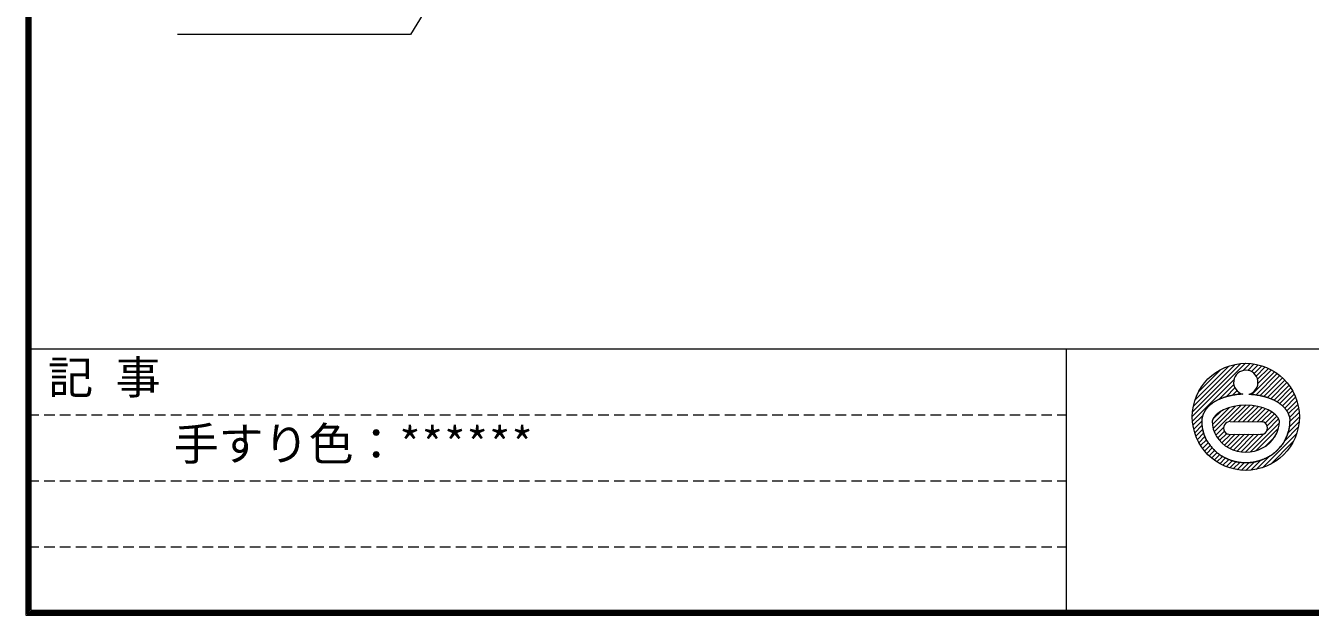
# Model space of a CAD drawing. Units: millimetres at full size; details may follow other scales. Extents: x -3501 to 3497, y -1129 to 1133.
# Drawn here: x 295 to 879, y -1129 to -861 of the extents above; entities that cross this region are included whole.
import ezdxf
from ezdxf.enums import TextEntityAlignment as Align

# ---------------------------------------------------------------- set-up
doc = ezdxf.new("R2010")
doc.units = ezdxf.units.MM
doc.header["$LTSCALE"] = 4
doc.linetypes.add('DASHED1', pattern=[1.8, 1.2, -0.6])
doc.layers.add('0-0_0', color=7, linetype='Continuous', lineweight=18)
doc.layers.add('0-F_WAKU', color=7, linetype='Continuous', lineweight=18)
doc.layers.add('0-D_MOJI', color=6, linetype='Continuous')
doc.styles.add('ＭＳ ゴシック', font='')
doc.styles.get('ＭＳ ゴシック').set_extended_font_data('MS Gothic')

msp = doc.modelspace()

# ---------------------------------------------------------------- linework, layer by layer
at = {"layer": '0-0_0'}
for p, q in [((825.246, -1038.884), (849.504, -1014.627)), ((825.357, -1036.652), (847.272, -1014.738)), ((825.727, -1034.161), (844.781, -1015.107)), ((826.498, -1031.269), (841.889, -1015.878)), ((848.356, -1017.896), (851.547, -1014.705)), ((850.536, -1017.837), (853.441, -1014.932)), ((852.126, -1018.368), (855.211, -1015.284)), ((853.373, -1019.243), (856.875, -1015.741)), ((854.327, -1020.41), (858.445, -1016.292)), ((825.325, -1040.927), (844.185, -1022.067)), ((828.09, -1027.556), (838.175, -1017.47)), ((852.348, -1028.753), (862.667, -1018.434)), ((854.258, -1028.964), (863.928, -1019.294)), ((854.961, -1021.898), (859.929, -1016.929)), ((855.114, -1023.866), (861.335, -1017.645)), ((856.074, -1029.27), (865.122, -1020.222)), ((857.801, -1029.664), (866.25, -1021.216)), ((859.44, -1030.146), (867.312, -1022.275)), ((837.248, -1031.125), (844.126, -1024.248)), ((840.618, -1029.876), (844.657, -1025.838)), ((843.402, -1029.214), (845.532, -1027.084)), ((845.893, -1028.844), (846.699, -1028.038)), ((860.993, -1030.715), (868.308, -1023.4)), ((862.456, -1031.373), (869.238, -1024.591)), ((863.826, -1032.124), (870.101, -1025.85)), ((865.096, -1032.976), (870.893, -1027.179)), ((834.716, -1044.264), (844.927, -1034.052)), ((835.248, -1045.853), (847.35, -1033.751)), ((842.067, -1041.156), (849.558, -1033.664)), ((844.197, -1041.147), (851.61, -1033.734)), ((846.315, -1041.15), (853.528, -1033.938)), ((866.256, -1033.937), (871.612, -1028.582)), ((867.295, -1035.02), (872.252, -1030.063)), ((868.193, -1036.242), (872.807, -1031.629)), ((868.924, -1037.633), (873.268, -1033.289)), ((825.552, -1042.821), (829.976, -1038.398)), ((834.372, -1042.487), (842.164, -1034.695)), ((834.499, -1040.238), (838.554, -1036.184)), ((848.433, -1041.154), (855.327, -1034.26)), ((850.551, -1041.157), (857.016, -1034.692)), ((852.669, -1041.16), (858.596, -1035.233)), ((854.787, -1041.164), (860.066, -1035.884)), ((856.912, -1041.16), (861.418, -1036.654)), ((858.409, -1041.784), (862.637, -1037.556)), ((859.244, -1045.192), (864.535, -1039.901)), ((859.299, -1043.016), (863.694, -1038.621)), ((869.442, -1039.237), (873.624, -1035.055)), ((869.463, -1043.458), (873.941, -1038.98)), ((869.647, -1041.153), (873.856, -1036.944)), ((825.903, -1044.592), (829.539, -1040.956)), ((826.361, -1046.255), (829.658, -1042.958)), ((826.912, -1047.825), (829.966, -1044.772)), ((835.933, -1047.289), (839.476, -1043.746)), ((836.75, -1048.594), (839.853, -1045.49)), ((842.48, -1041.144), (856.974, -1041.167)), ((851.672, -1054.884), (864.89, -1041.667)), ((854.366, -1054.313), (864.492, -1044.186)), ((867.151, -1050.013), (873.482, -1043.682)), ((868.84, -1046.202), (873.839, -1041.204)), ((827.549, -1049.31), (830.422, -1046.437)), ((828.264, -1050.716), (831.004, -1047.976)), ((829.054, -1052.047), (831.696, -1049.406)), ((829.914, -1053.309), (832.485, -1050.738)), ((837.685, -1049.78), (840.917, -1046.548)), ((838.732, -1050.854), (842.665, -1046.921)), ((839.887, -1051.82), (844.789, -1046.919)), ((841.151, -1052.678), (846.912, -1046.917)), ((842.124, -1046.922), (856.97, -1046.906)), ((842.527, -1053.424), (849.036, -1046.914)), ((844.023, -1054.049), (851.16, -1046.912)), ((845.653, -1054.54), (853.283, -1046.91)), ((847.44, -1054.875), (855.407, -1046.908)), ((849.422, -1055.014), (857.745, -1046.69)), ((857.174, -1062.111), (872.731, -1046.554)), ((858.26, -1052.54), (862.892, -1047.908)), ((860.836, -1060.57), (871.19, -1050.216)), ((830.841, -1054.503), (833.364, -1051.979)), ((831.835, -1055.63), (834.331, -1053.134)), ((832.894, -1056.692), (835.382, -1054.205)), ((834.019, -1057.688), (836.514, -1055.193)), ((835.21, -1058.619), (837.729, -1056.1)), ((836.469, -1059.481), (839.026, -1056.924)), ((854.302, -1062.862), (860.354, -1056.81)), ((837.798, -1060.274), (840.411, -1057.661)), ((839.201, -1060.992), (841.888, -1058.306)), ((840.682, -1061.632), (843.465, -1058.85)), ((842.249, -1062.187), (845.153, -1059.283)), ((843.909, -1062.648), (846.968, -1059.588)), ((845.674, -1063.004), (848.937, -1059.741)), ((847.563, -1063.236), (851.103, -1059.697)), ((849.6, -1063.321), (853.539, -1059.382)), ((851.823, -1063.219), (856.414, -1058.629))]:
    msp.add_line(p, q, dxfattribs=at)
for points in [[(521.458, -780.408), (469.639, -865.195), (363.604, -865.195)], [(834.855, -1032.431), (834.739, -1032.509), (834.62, -1032.592), (834.494, -1032.682), (834.36, -1032.78), (834.218, -1032.884), (834.071, -1032.995), (833.923, -1033.108), (833.775, -1033.222), (833.63, -1033.334), (833.492, -1033.444), (833.362, -1033.548), (833.242, -1033.646), (833.132, -1033.739), (833.029, -1033.829), (832.931, -1033.917), (832.836, -1034.006), (832.742, -1034.097), (832.646, -1034.193), (832.547, -1034.295), (832.444, -1034.406), (832.336, -1034.522), (832.227, -1034.642), (832.118, -1034.764), (832.012, -1034.886), (831.909, -1035.004), (831.812, -1035.118), (831.722, -1035.224), (831.642, -1035.321), (831.569, -1035.41), (831.502, -1035.496), (831.439, -1035.578), (831.379, -1035.66), (831.319, -1035.744), (831.259, -1035.833), (831.196, -1035.929), (831.128, -1036.033), (831.058, -1036.144), (830.986, -1036.26), (830.912, -1036.379)], [(842.73, -1029.349), (842.463, -1029.404), (842.211, -1029.457), (841.979, -1029.508), (841.763, -1029.557), (841.558, -1029.606), (841.359, -1029.656), (841.162, -1029.709), (840.962, -1029.766), (840.753, -1029.828), (840.531, -1029.896), (840.293, -1029.971), (840.042, -1030.052), (839.782, -1030.138), (839.518, -1030.227), (839.255, -1030.317), (838.998, -1030.407), (838.751, -1030.494), (838.519, -1030.579), (838.306, -1030.658), (838.108, -1030.734), (837.923, -1030.809), (837.746, -1030.883), (837.573, -1030.958), (837.402, -1031.036), (837.226, -1031.12), (837.045, -1031.209), (836.853, -1031.306), (836.655, -1031.408), (836.452, -1031.515), (836.25, -1031.624), (836.051, -1031.732), (835.859, -1031.837), (835.677, -1031.939), (835.509, -1032.034), (835.357, -1032.122), (835.219, -1032.203), (835.092, -1032.28), (834.972, -1032.355), (834.855, -1032.431)], [(848.173, -1028.668), (848.124, -1028.671), (848.104, -1028.672), (848.079, -1028.673), (848.051, -1028.674), (848.02, -1028.675), (847.987, -1028.677), (847.952, -1028.678), (847.916, -1028.68), (847.88, -1028.682), (847.842, -1028.684), (847.803, -1028.686), (847.758, -1028.689), (847.705, -1028.692), (847.641, -1028.696), (847.564, -1028.701), (847.472, -1028.707), (847.36, -1028.714), (847.229, -1028.724), (847.08, -1028.734), (846.915, -1028.746), (846.74, -1028.759), (846.556, -1028.773), (846.367, -1028.788), (846.177, -1028.805), (845.988, -1028.822), (845.803, -1028.841), (845.62, -1028.861), (845.435, -1028.882), (845.246, -1028.907), (845.049, -1028.934), (844.842, -1028.965), (844.621, -1029), (844.384, -1029.04), (844.128, -1029.084), (843.858, -1029.133), (843.577, -1029.184), (843.293, -1029.238), (843.009, -1029.294), (842.73, -1029.349)], [(851.014, -1028.668), (851.063, -1028.671), (851.084, -1028.672), (851.108, -1028.673), (851.136, -1028.674), (851.167, -1028.675), (851.2, -1028.677), (851.235, -1028.678), (851.271, -1028.68), (851.308, -1028.682), (851.345, -1028.684), (851.385, -1028.686), (851.43, -1028.689), (851.483, -1028.692), (851.546, -1028.696), (851.623, -1028.701), (851.716, -1028.707), (851.827, -1028.714), (851.958, -1028.724), (852.108, -1028.734), (852.272, -1028.746), (852.448, -1028.759), (852.631, -1028.773), (852.82, -1028.788), (853.01, -1028.805), (853.199, -1028.822), (853.384, -1028.841), (853.568, -1028.861), (853.752, -1028.882), (853.942, -1028.907), (854.138, -1028.934), (854.345, -1028.965), (854.566, -1029), (854.804, -1029.04), (855.059, -1029.084), (855.33, -1029.133), (855.61, -1029.184), (855.895, -1029.238), (856.179, -1029.294), (856.457, -1029.349)], [(856.457, -1029.349), (856.724, -1029.404), (856.976, -1029.457), (857.208, -1029.508), (857.425, -1029.557), (857.63, -1029.606), (857.828, -1029.656), (858.025, -1029.709), (858.226, -1029.766), (858.434, -1029.828), (858.656, -1029.896), (858.894, -1029.971), (859.146, -1030.052), (859.406, -1030.138), (859.669, -1030.227), (859.932, -1030.317), (860.189, -1030.407), (860.436, -1030.494), (860.668, -1030.579), (860.882, -1030.658), (861.079, -1030.734), (861.264, -1030.809), (861.442, -1030.883), (861.614, -1030.958), (861.786, -1031.036), (861.961, -1031.12), (862.143, -1031.209), (862.334, -1031.306), (862.532, -1031.408), (862.735, -1031.515), (862.937, -1031.624), (863.136, -1031.732), (863.328, -1031.837), (863.51, -1031.939), (863.678, -1032.034), (863.83, -1032.122), (863.968, -1032.203), (864.096, -1032.28), (864.216, -1032.355), (864.332, -1032.431)], [(864.332, -1032.431), (864.448, -1032.509), (864.567, -1032.592), (864.693, -1032.682), (864.828, -1032.78), (864.97, -1032.884), (865.116, -1032.995), (865.265, -1033.108), (865.412, -1033.222), (865.557, -1033.334), (865.696, -1033.444), (865.826, -1033.548), (865.945, -1033.646), (866.055, -1033.739), (866.158, -1033.829), (866.256, -1033.917), (866.352, -1034.006), (866.446, -1034.097), (866.541, -1034.193), (866.64, -1034.295), (866.744, -1034.406), (866.851, -1034.522), (866.96, -1034.642), (867.069, -1034.764), (867.176, -1034.886), (867.278, -1035.004), (867.376, -1035.118), (867.465, -1035.224), (867.546, -1035.321), (867.619, -1035.41), (867.686, -1035.496), (867.748, -1035.578), (867.808, -1035.66), (867.868, -1035.744), (867.928, -1035.833), (867.992, -1035.929), (868.059, -1036.033), (868.13, -1036.144), (868.202, -1036.26), (868.275, -1036.379)], [(830.912, -1036.379), (830.84, -1036.498), (830.77, -1036.617), (830.703, -1036.731), (830.64, -1036.84), (830.584, -1036.942), (830.532, -1037.038), (830.484, -1037.13), (830.438, -1037.222), (830.394, -1037.315), (830.351, -1037.411), (830.307, -1037.513), (830.262, -1037.624), (830.215, -1037.743), (830.166, -1037.871), (830.116, -1038.004), (830.067, -1038.14), (830.018, -1038.277), (829.972, -1038.412), (829.928, -1038.543), (829.888, -1038.667), (829.852, -1038.782), (829.82, -1038.89), (829.791, -1038.992), (829.766, -1039.09), (829.743, -1039.185), (829.723, -1039.28), (829.704, -1039.376), (829.686, -1039.474), (829.67, -1039.576), (829.654, -1039.681), (829.639, -1039.786), (829.625, -1039.89), (829.612, -1039.991), (829.601, -1040.087), (829.59, -1040.176), (829.582, -1040.256), (829.574, -1040.326), (829.568, -1040.387), (829.562, -1040.44)], [(868.275, -1036.379), (868.347, -1036.498), (868.418, -1036.617), (868.484, -1036.731), (868.547, -1036.84), (868.604, -1036.942), (868.656, -1037.038), (868.704, -1037.13), (868.75, -1037.222), (868.793, -1037.315), (868.836, -1037.411), (868.88, -1037.513), (868.925, -1037.624), (868.972, -1037.743), (869.021, -1037.871), (869.071, -1038.004), (869.12, -1038.14), (869.169, -1038.277), (869.216, -1038.412), (869.26, -1038.543), (869.3, -1038.667), (869.336, -1038.782), (869.368, -1038.89), (869.396, -1038.992), (869.422, -1039.09), (869.444, -1039.185), (869.464, -1039.28), (869.483, -1039.376), (869.501, -1039.474), (869.518, -1039.576), (869.533, -1039.681), (869.548, -1039.786), (869.562, -1039.89), (869.575, -1039.991), (869.587, -1040.087), (869.597, -1040.176), (869.606, -1040.256), (869.614, -1040.326), (869.62, -1040.387), (869.625, -1040.44)], [(829.562, -1040.44), (829.558, -1040.487), (829.555, -1040.528), (829.552, -1040.566), (829.55, -1040.6), (829.548, -1040.633), (829.547, -1040.666), (829.545, -1040.699), (829.544, -1040.73), (829.543, -1040.76), (829.542, -1040.788), (829.541, -1040.814), (829.541, -1040.836), (829.539, -1040.898)], [(829.539, -1040.897), (829.539, -1041.172), (829.539, -1041.287), (829.539, -1041.425), (829.541, -1041.583), (829.544, -1041.756), (829.548, -1041.942), (829.555, -1042.138), (829.564, -1042.341), (829.577, -1042.546), (829.594, -1042.754), (829.615, -1042.966), (829.643, -1043.188), (829.679, -1043.425), (829.724, -1043.682), (829.781, -1043.964), (829.849, -1044.277), (829.932, -1044.625), (830.029, -1045.01), (830.139, -1045.428), (830.262, -1045.868), (830.395, -1046.324), (830.537, -1046.785), (830.686, -1047.245), (830.84, -1047.694), (830.999, -1048.124), (831.162, -1048.528), (831.33, -1048.912), (831.51, -1049.282), (831.705, -1049.645), (831.919, -1050.007), (832.156, -1050.375), (832.42, -1050.755), (832.716, -1051.155), (833.046, -1051.579), (833.405, -1052.02), (833.784, -1052.472), (834.179, -1052.926), (834.58, -1053.374), (834.982, -1053.807)], [(829.539, -1040.898), (829.539, -1040.899), (829.539, -1040.899), (829.539, -1040.9), (829.539, -1040.9), (829.539, -1040.9), (829.539, -1040.901), (829.539, -1040.901), (829.539, -1040.902), (829.539, -1040.904), (829.539, -1040.909), (829.539, -1040.92), (829.539, -1040.937), (829.539, -1040.962), (829.539, -1040.998), (829.539, -1041.046), (829.539, -1041.106), (829.539, -1041.178), (829.54, -1041.26), (829.54, -1041.351), (829.542, -1041.448), (829.543, -1041.55), (829.546, -1041.656), (829.549, -1041.763), (829.554, -1041.871), (829.56, -1041.982), (829.567, -1042.098), (829.577, -1042.222), (829.589, -1042.356), (829.604, -1042.503), (829.623, -1042.666), (829.645, -1042.848), (829.671, -1043.049), (829.701, -1043.267), (829.734, -1043.497), (829.769, -1043.736), (829.807, -1043.978), (829.846, -1044.219), (829.888, -1044.455), (829.93, -1044.682)], [(829.93, -1044.682), (829.972, -1044.896), (830.017, -1045.102), (830.064, -1045.301), (830.116, -1045.499), (830.172, -1045.7), (830.236, -1045.908), (830.306, -1046.126), (830.386, -1046.36), (830.476, -1046.611), (830.573, -1046.876), (830.677, -1047.15), (830.785, -1047.428), (830.895, -1047.706), (831.006, -1047.978), (831.114, -1048.238), (831.22, -1048.483), (831.32, -1048.709), (831.418, -1048.919), (831.514, -1049.117), (831.613, -1049.308), (831.716, -1049.498), (831.825, -1049.689), (831.944, -1049.888), (832.074, -1050.099), (832.217, -1050.324), (832.372, -1050.562), (832.534, -1050.807), (832.702, -1051.055), (832.871, -1051.302), (833.039, -1051.544), (833.204, -1051.775), (833.361, -1051.991), (833.509, -1052.19), (833.651, -1052.374), (833.789, -1052.547), (833.928, -1052.712), (834.07, -1052.876), (834.219, -1053.04), (834.378, -1053.209)], [(868.348, -1047.65), (868.428, -1047.45), (868.505, -1047.249), (868.579, -1047.042), (868.652, -1046.823), (868.726, -1046.588), (868.803, -1046.332), (868.882, -1046.062), (868.961, -1045.78), (869.039, -1045.492), (869.115, -1045.203), (869.186, -1044.92), (869.253, -1044.645), (869.314, -1044.386), (869.366, -1044.146), (869.412, -1043.922), (869.451, -1043.713), (869.484, -1043.515), (869.512, -1043.326), (869.536, -1043.142), (869.556, -1042.962), (869.573, -1042.781), (869.587, -1042.598), (869.599, -1042.416), (869.61, -1042.236), (869.618, -1042.063), (869.625, -1041.899), (869.63, -1041.747), (869.635, -1041.61), (869.638, -1041.492), (869.641, -1041.394), (869.643, -1041.314), (869.645, -1041.251), (869.646, -1041.201), (869.647, -1041.162), (869.648, -1041.131), (869.648, -1041.105), (869.648, -1041.081), (869.648, -1041.058), (869.648, -1041.036)], [(868.404, -1047.393), (868.587, -1046.899), (868.758, -1046.416), (868.914, -1045.953), (869.052, -1045.52), (869.171, -1045.122), (869.272, -1044.757), (869.356, -1044.422), (869.424, -1044.11), (869.48, -1043.817), (869.524, -1043.538), (869.559, -1043.269), (869.586, -1043.005), (869.606, -1042.742), (869.622, -1042.484), (869.634, -1042.233), (869.641, -1041.995), (869.646, -1041.773), (869.648, -1041.572), (869.648, -1041.396), (869.648, -1040.897)], [(869.625, -1040.44), (869.629, -1040.487), (869.632, -1040.528), (869.635, -1040.566), (869.637, -1040.6), (869.639, -1040.633), (869.64, -1040.666), (869.642, -1040.699), (869.643, -1040.73), (869.644, -1040.76), (869.645, -1040.788), (869.646, -1040.814), (869.647, -1040.836), (869.648, -1040.898)], [(869.648, -1041.036), (869.648, -1041.014), (869.648, -1040.994), (869.648, -1040.974), (869.648, -1040.957), (869.648, -1040.942), (869.648, -1040.898)], [(853.516, -1059.475), (853.956, -1059.377), (854.412, -1059.258), (854.897, -1059.117), (855.415, -1058.954), (855.961, -1058.77), (856.524, -1058.571), (857.093, -1058.36), (857.66, -1058.14), (858.213, -1057.916), (858.742, -1057.692), (859.238, -1057.471), (859.692, -1057.256), (860.112, -1057.042), (860.504, -1056.825), (860.878, -1056.598), (861.242, -1056.357), (861.604, -1056.095), (861.974, -1055.808), (862.36, -1055.489), (862.766, -1055.136), (863.19, -1054.753), (863.622, -1054.349), (864.055, -1053.931), (864.482, -1053.506), (864.894, -1053.082), (865.284, -1052.667), (865.644, -1052.268), (865.969, -1051.89), (866.262, -1051.528), (866.526, -1051.176), (866.768, -1050.825), (866.993, -1050.469), (867.205, -1050.101), (867.409, -1049.712), (867.61, -1049.297), (867.813, -1048.85), (868.014, -1048.377), (868.212, -1047.889), (868.404, -1047.393)], [(862.228, -1055.537), (862.467, -1055.353), (862.7, -1055.171), (862.924, -1054.993), (863.132, -1054.824), (863.324, -1054.665), (863.502, -1054.513), (863.668, -1054.366), (863.827, -1054.219), (863.983, -1054.068), (864.139, -1053.911), (864.3, -1053.744), (864.47, -1053.562), (864.65, -1053.363), (864.839, -1053.151), (865.033, -1052.929), (865.229, -1052.702), (865.423, -1052.473), (865.611, -1052.246), (865.791, -1052.027), (865.959, -1051.818), (866.112, -1051.622), (866.252, -1051.438), (866.382, -1051.259), (866.506, -1051.082), (866.625, -1050.902), (866.744, -1050.716), (866.864, -1050.518), (866.99, -1050.304), (867.122, -1050.072), (867.26, -1049.825), (867.4, -1049.568), (867.541, -1049.304), (867.68, -1049.039), (867.814, -1048.778), (867.941, -1048.525), (868.058, -1048.286), (868.164, -1048.062), (868.26, -1047.852), (868.348, -1047.65)], [(834.378, -1053.209), (834.552, -1053.387), (834.741, -1053.577), (834.944, -1053.777), (835.156, -1053.982), (835.374, -1054.19), (835.593, -1054.395), (835.81, -1054.596), (836.021, -1054.787), (836.222, -1054.966), (836.41, -1055.129), (836.588, -1055.28), (836.761, -1055.42), (836.932, -1055.553), (837.106, -1055.683), (837.287, -1055.813), (837.479, -1055.946), (837.687, -1056.084), (837.913, -1056.232), (838.154, -1056.385), (838.406, -1056.543), (838.663, -1056.701), (838.921, -1056.858), (839.176, -1057.01), (839.424, -1057.154), (839.658, -1057.288), (839.877, -1057.41), (840.083, -1057.521), (840.282, -1057.623), (840.477, -1057.719), (840.675, -1057.811), (840.88, -1057.902), (841.096, -1057.993), (841.328, -1058.088), (841.58, -1058.186), (841.849, -1058.289), (842.128, -1058.393), (842.413, -1058.497), (842.699, -1058.598), (842.98, -1058.696)], [(834.982, -1053.807), (835.376, -1054.218), (835.756, -1054.599), (836.117, -1054.944), (836.465, -1055.256), (836.808, -1055.542), (837.154, -1055.808), (837.511, -1056.059), (837.886, -1056.303), (838.29, -1056.544), (838.728, -1056.79), (839.206, -1057.044), (839.719, -1057.303), (840.254, -1057.563), (840.804, -1057.82), (841.358, -1058.069), (841.905, -1058.306), (842.436, -1058.525), (842.942, -1058.722), (843.415, -1058.895), (843.863, -1059.044), (844.295, -1059.172), (844.721, -1059.28), (845.151, -1059.372), (845.595, -1059.449), (846.064, -1059.514), (846.566, -1059.57), (847.108, -1059.619), (847.684, -1059.659), (848.282, -1059.692), (848.892, -1059.716), (849.501, -1059.732), (850.1, -1059.739), (850.677, -1059.736), (851.222, -1059.724), (851.727, -1059.701), (852.199, -1059.666), (852.648, -1059.618), (853.083, -1059.555), (853.516, -1059.475)], [(852.937, -1059.51), (853.158, -1059.47), (853.389, -1059.426), (853.636, -1059.374), (853.901, -1059.315), (854.181, -1059.25), (854.472, -1059.181), (854.766, -1059.108), (855.061, -1059.033), (855.35, -1058.958), (855.628, -1058.882), (855.889, -1058.809), (856.13, -1058.738), (856.354, -1058.669), (856.568, -1058.6), (856.774, -1058.528), (856.979, -1058.452), (857.187, -1058.37), (857.404, -1058.28), (857.634, -1058.181), (857.882, -1058.072), (858.143, -1057.953), (858.413, -1057.828), (858.687, -1057.698), (858.96, -1057.566), (859.226, -1057.435), (859.482, -1057.307), (859.723, -1057.183), (859.944, -1057.066), (860.15, -1056.954), (860.344, -1056.844), (860.531, -1056.732), (860.716, -1056.617), (860.902, -1056.495), (861.096, -1056.364), (861.3, -1056.221), (861.519, -1056.064), (861.75, -1055.896), (861.987, -1055.718), (862.228, -1055.537)], [(842.98, -1058.696), (843.252, -1058.789), (843.51, -1058.873), (843.75, -1058.949), (843.975, -1059.017), (844.191, -1059.078), (844.402, -1059.133), (844.615, -1059.184), (844.834, -1059.233), (845.065, -1059.28), (845.312, -1059.326), (845.58, -1059.374), (845.864, -1059.421), (846.159, -1059.468), (846.46, -1059.514), (846.761, -1059.558), (847.057, -1059.598), (847.343, -1059.636), (847.612, -1059.668), (847.863, -1059.695), (848.097, -1059.718), (848.321, -1059.735), (848.54, -1059.748), (848.759, -1059.756), (848.984, -1059.761), (849.22, -1059.762), (849.472, -1059.76), (849.743, -1059.754), (850.031, -1059.745), (850.33, -1059.734), (850.634, -1059.72), (850.938, -1059.704), (851.237, -1059.686), (851.524, -1059.667), (851.795, -1059.646), (852.046, -1059.624), (852.281, -1059.6), (852.504, -1059.574), (852.721, -1059.544), (852.937, -1059.51)]]:
    msp.add_lwpolyline(points, dxfattribs=at)
msp.add_circle((849.594, -1038.974), 24.347, dxfattribs=at)
for centre, radius, start, end in [((849.594, -1023.305), 5.548, 285.316, 255.163), ((842.356, -1044.036), 2.895, 87.543, 274.722), ((856.59, -1044.036), 2.895, 262.562, 97.443)]:
    msp.add_arc(centre, radius, start, end, dxfattribs=at)
for centre, major_axis, ratio, start_param, end_param in [((849.555, -1042.108), (-15.44, 0), 0.546875, 4.7098907, 6.1394595), ((849.632, -1042.108), (15.44, 0), 0.546875, 0.1437258, 1.5732946), ((849.594, -1040.902), (-15.319, 0), 0.92126, 6.2828981, 9.4250652)]:
    msp.add_ellipse(centre, major_axis=major_axis, ratio=ratio, start_param=start_param, end_param=end_param, dxfattribs=at)
at = {"layer": '0-F_WAKU'}
for p, q in [((294.604, 1133.2), (294.604, -1129.2)), ((295.204, 1132.6), (295.204, -1128.6)), ((295.804, 1132), (295.804, -1128)), ((296.404, 1131.4), (296.404, -1127.4)), ((297.004, 1130.8), (297.004, -1126.8)), ((295.804, -1008), (3495.804, -1008)), ((767.804, -1008), (767.804, -1128)), ((296.404, -1127.4), (3495.204, -1127.4)), ((297.004, -1126.8), (3494.604, -1126.8)), ((294.604, -1129.2), (3497.004, -1129.2)), ((295.204, -1128.6), (3496.404, -1128.6)), ((295.804, -1128), (3495.804, -1128))]:
    msp.add_line(p, q, dxfattribs=at)
at = {"layer": '0-F_WAKU', "linetype": 'DASHED1'}
for p, q in [((295.804, -1038), (767.804, -1038)), ((295.804, -1068), (767.804, -1068)), ((295.804, -1098), (767.804, -1098))]:
    msp.add_line(p, q, dxfattribs=at)

# ---------------------------------------------------------------- texts
at = {"layer": '0-D_MOJI', "style": 'ＭＳ ゴシック'}
for s, p in [('記 事', (304.798, -1033.01)), ('手すり色：******', (361.89, -1063.258))]:
    msp.add_text(s, height=15.01, dxfattribs=at).set_placement(p, align=Align.BOTTOM_LEFT)

doc.saveas('drawing.dxf')
